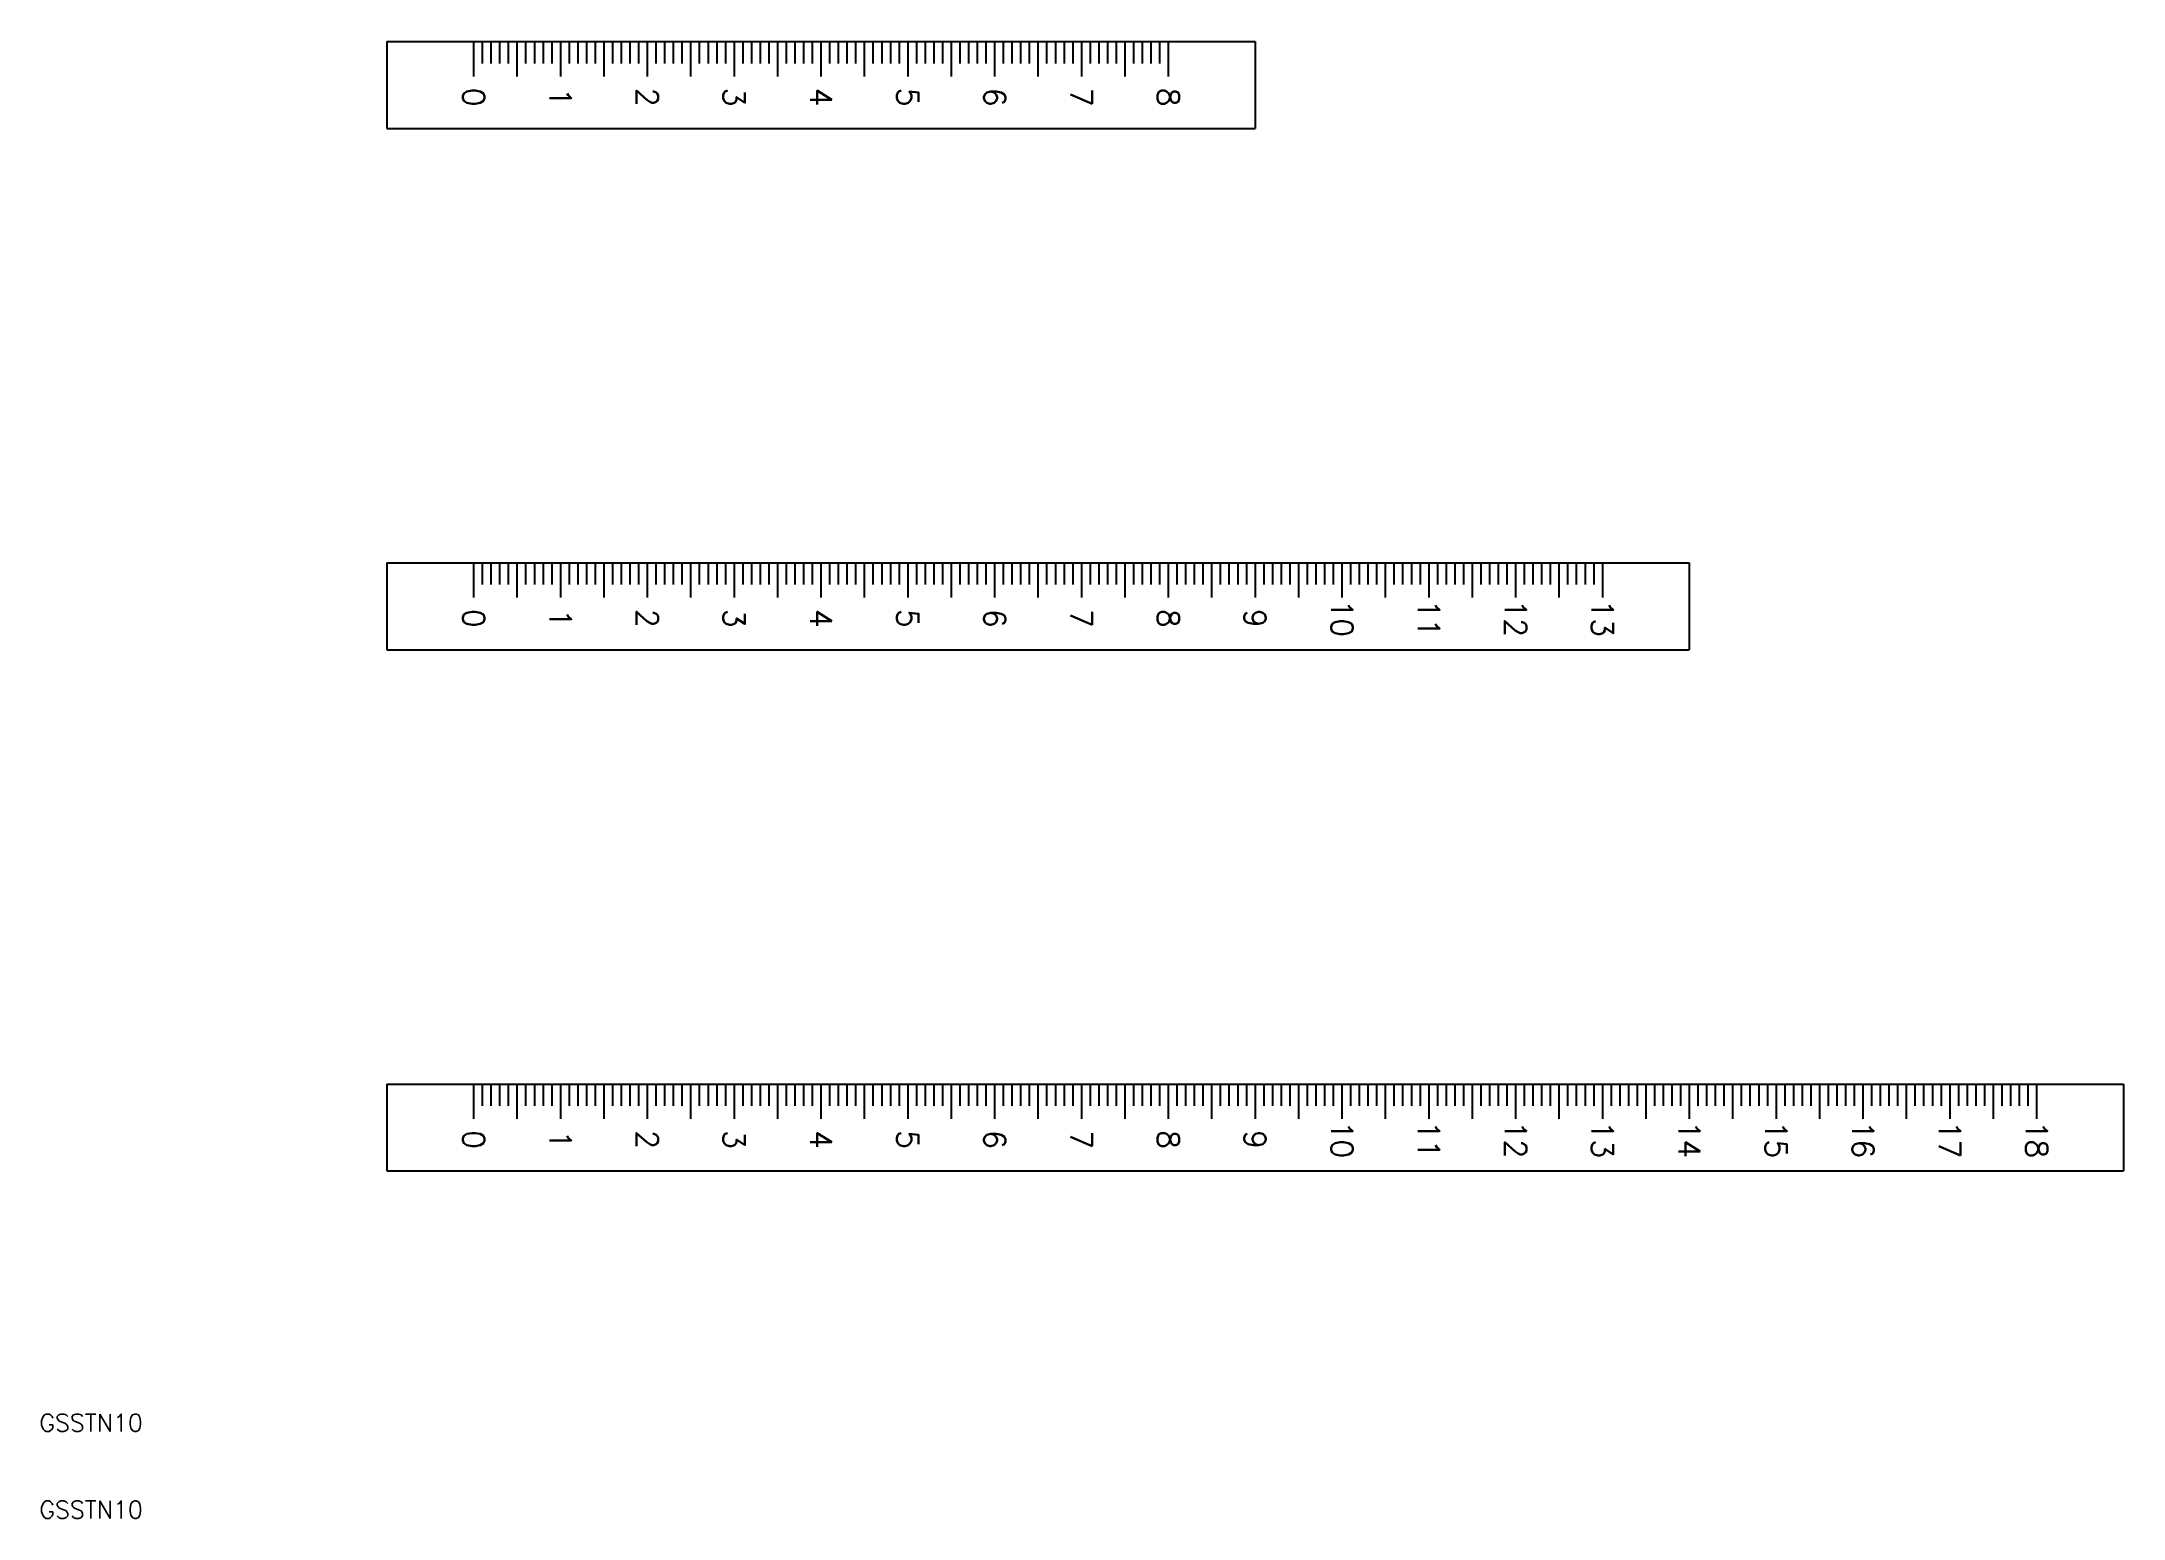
# Model space of a CAD drawing. Extents: x 10 to 250, y 10 to 180.
import ezdxf
from ezdxf.enums import TextEntityAlignment as Align

# ---------------------------------------------------------------- set-up
doc = ezdxf.new("R2010")
doc.units = 0
doc.layers.get('0').update_dxf_attribs({"linetype": 'CONTINUOUS'})
doc.styles.get("Standard").update_dxf_attribs({"font": 'txt.shx'})

msp = doc.modelspace()

# ---------------------------------------------------------------- linework, layer by layer
at = {"color": 7, "linetype": 'CONTINUOUS'}
for p, q in [((50, 180), (50, 170)), ((50, 180), (150, 180)), ((60, 180), (60, 176)), ((61, 180), (61, 177.5)), ((62, 180), (62, 177.5)), ((63, 180), (63, 177.5)), ((64, 180), (64, 177.5)), ((65, 180), (65, 176)), ((66, 180), (66, 177.5)), ((67, 180), (67, 177.5)), ((68, 180), (68, 177.5)), ((69, 180), (69, 177.5)), ((70, 180), (70, 176)), ((71, 180), (71, 177.5)), ((72, 180), (72, 177.5)), ((73, 180), (73, 177.5)), ((74, 180), (74, 177.5)), ((75, 180), (75, 176)), ((76, 180), (76, 177.5)), ((77, 180), (77, 177.5)), ((78, 180), (78, 177.5)), ((79, 180), (79, 177.5)), ((80, 180), (80, 176)), ((81, 180), (81, 177.5)), ((82, 180), (82, 177.5)), ((83, 180), (83, 177.5)), ((84, 180), (84, 177.5)), ((85, 180), (85, 176)), ((86, 180), (86, 177.5)), ((87, 180), (87, 177.5)), ((88, 180), (88, 177.5)), ((89, 180), (89, 177.5)), ((90, 180), (90, 176)), ((91, 180), (91, 177.5)), ((92, 180), (92, 177.5)), ((93, 180), (93, 177.5)), ((94, 180), (94, 177.5)), ((95, 180), (95, 176)), ((96, 180), (96, 177.5)), ((97, 180), (97, 177.5)), ((98, 180), (98, 177.5)), ((99, 180), (99, 177.5)), ((100, 180), (100, 176)), ((101, 180), (101, 177.5)), ((102, 180), (102, 177.5)), ((103, 180), (103, 177.5)), ((104, 180), (104, 177.5)), ((105, 180), (105, 176)), ((106, 180), (106, 177.5)), ((107, 180), (107, 177.5)), ((108, 180), (108, 177.5)), ((109, 180), (109, 177.5)), ((110, 180), (110, 176)), ((111, 180), (111, 177.5)), ((112, 180), (112, 177.5)), ((113, 180), (113, 177.5)), ((114, 180), (114, 177.5)), ((115, 180), (115, 176)), ((116, 180), (116, 177.5)), ((117, 180), (117, 177.5)), ((118, 180), (118, 177.5)), ((119, 180), (119, 177.5)), ((120, 180), (120, 176)), ((121, 180), (121, 177.5)), ((122, 180), (122, 177.5)), ((123, 180), (123, 177.5)), ((124, 180), (124, 177.5)), ((125, 180), (125, 176)), ((126, 180), (126, 177.5)), ((127, 180), (127, 177.5)), ((128, 180), (128, 177.5)), ((129, 180), (129, 177.5)), ((130, 180), (130, 176)), ((131, 180), (131, 177.5)), ((132, 180), (132, 177.5)), ((133, 180), (133, 177.5)), ((134, 180), (134, 177.5)), ((135, 180), (135, 176)), ((136, 180), (136, 177.5)), ((137, 180), (137, 177.5)), ((138, 180), (138, 177.5)), ((139, 180), (139, 177.5)), ((140, 180), (140, 176)), ((150, 180), (150, 170)), ((50, 170), (150, 170)), ((50, 120), (50, 110)), ((50, 120), (200, 120)), ((60, 120), (60, 116)), ((61, 120), (61, 117.5)), ((62, 120), (62, 117.5)), ((63, 120), (63, 117.5)), ((64, 120), (64, 117.5)), ((65, 120), (65, 116)), ((66, 120), (66, 117.5)), ((67, 120), (67, 117.5)), ((68, 120), (68, 117.5)), ((69, 120), (69, 117.5)), ((70, 120), (70, 116)), ((71, 120), (71, 117.5)), ((72, 120), (72, 117.5)), ((73, 120), (73, 117.5)), ((74, 120), (74, 117.5)), ((75, 120), (75, 116)), ((76, 120), (76, 117.5)), ((77, 120), (77, 117.5)), ((78, 120), (78, 117.5)), ((79, 120), (79, 117.5)), ((80, 120), (80, 116)), ((81, 120), (81, 117.5)), ((82, 120), (82, 117.5)), ((83, 120), (83, 117.5)), ((84, 120), (84, 117.5)), ((85, 120), (85, 116)), ((86, 120), (86, 117.5)), ((87, 120), (87, 117.5)), ((88, 120), (88, 117.5)), ((89, 120), (89, 117.5)), ((90, 120), (90, 116)), ((91, 120), (91, 117.5)), ((92, 120), (92, 117.5)), ((93, 120), (93, 117.5)), ((94, 120), (94, 117.5)), ((95, 120), (95, 116)), ((96, 120), (96, 117.5)), ((97, 120), (97, 117.5)), ((98, 120), (98, 117.5)), ((99, 120), (99, 117.5)), ((100, 120), (100, 116)), ((101, 120), (101, 117.5)), ((102, 120), (102, 117.5)), ((103, 120), (103, 117.5)), ((104, 120), (104, 117.5)), ((105, 120), (105, 116)), ((106, 120), (106, 117.5)), ((107, 120), (107, 117.5)), ((108, 120), (108, 117.5)), ((109, 120), (109, 117.5)), ((110, 120), (110, 116)), ((111, 120), (111, 117.5)), ((112, 120), (112, 117.5)), ((113, 120), (113, 117.5)), ((114, 120), (114, 117.5)), ((115, 120), (115, 116)), ((116, 120), (116, 117.5)), ((117, 120), (117, 117.5)), ((118, 120), (118, 117.5)), ((119, 120), (119, 117.5)), ((120, 120), (120, 116)), ((121, 120), (121, 117.5)), ((122, 120), (122, 117.5)), ((123, 120), (123, 117.5)), ((124, 120), (124, 117.5)), ((125, 120), (125, 116)), ((126, 120), (126, 117.5)), ((127, 120), (127, 117.5)), ((128, 120), (128, 117.5)), ((129, 120), (129, 117.5)), ((130, 120), (130, 116)), ((131, 120), (131, 117.5)), ((132, 120), (132, 117.5)), ((133, 120), (133, 117.5)), ((134, 120), (134, 117.5)), ((135, 120), (135, 116)), ((136, 120), (136, 117.5)), ((137, 120), (137, 117.5)), ((138, 120), (138, 117.5)), ((139, 120), (139, 117.5)), ((140, 120), (140, 116)), ((141, 120), (141, 117.5)), ((142, 120), (142, 117.5)), ((143, 120), (143, 117.5)), ((144, 120), (144, 117.5)), ((145, 120), (145, 116)), ((146, 120), (146, 117.5)), ((147, 120), (147, 117.5)), ((148, 120), (148, 117.5)), ((149, 120), (149, 117.5)), ((150, 120), (150, 116)), ((151, 120), (151, 117.5)), ((152, 120), (152, 117.5)), ((153, 120), (153, 117.5)), ((154, 120), (154, 117.5)), ((155, 120), (155, 116)), ((156, 120), (156, 117.5)), ((157, 120), (157, 117.5)), ((158, 120), (158, 117.5)), ((159, 120), (159, 117.5)), ((160, 120), (160, 116)), ((161, 120), (161, 117.5)), ((162, 120), (162, 117.5)), ((163, 120), (163, 117.5)), ((164, 120), (164, 117.5)), ((165, 120), (165, 116)), ((166, 120), (166, 117.5)), ((167, 120), (167, 117.5)), ((168, 120), (168, 117.5)), ((169, 120), (169, 117.5)), ((170, 120), (170, 116)), ((171, 120), (171, 117.5)), ((172, 120), (172, 117.5)), ((173, 120), (173, 117.5)), ((174, 120), (174, 117.5)), ((175, 120), (175, 116)), ((176, 120), (176, 117.5)), ((177, 120), (177, 117.5)), ((178, 120), (178, 117.5)), ((179, 120), (179, 117.5)), ((180, 120), (180, 116)), ((181, 120), (181, 117.5)), ((182, 120), (182, 117.5)), ((183, 120), (183, 117.5)), ((184, 120), (184, 117.5)), ((185, 120), (185, 116)), ((186, 120), (186, 117.5)), ((187, 120), (187, 117.5)), ((188, 120), (188, 117.5)), ((189, 120), (189, 117.5)), ((190, 120), (190, 116)), ((200, 120), (200, 110)), ((50, 110), (200, 110)), ((50, 60), (50, 50)), ((50, 60), (250, 60)), ((60, 60), (60, 56)), ((61, 60), (61, 57.5)), ((62, 60), (62, 57.5)), ((63, 60), (63, 57.5)), ((64, 60), (64, 57.5)), ((65, 60), (65, 56)), ((66, 60), (66, 57.5)), ((67, 60), (67, 57.5)), ((68, 60), (68, 57.5)), ((69, 60), (69, 57.5)), ((70, 60), (70, 56)), ((71, 60), (71, 57.5)), ((72, 60), (72, 57.5)), ((73, 60), (73, 57.5)), ((74, 60), (74, 57.5)), ((75, 60), (75, 56)), ((76, 60), (76, 57.5)), ((77, 60), (77, 57.5)), ((78, 60), (78, 57.5)), ((79, 60), (79, 57.5)), ((80, 60), (80, 56)), ((81, 60), (81, 57.5)), ((82, 60), (82, 57.5)), ((83, 60), (83, 57.5)), ((84, 60), (84, 57.5)), ((85, 60), (85, 56)), ((86, 60), (86, 57.5)), ((87, 60), (87, 57.5)), ((88, 60), (88, 57.5)), ((89, 60), (89, 57.5)), ((90, 60), (90, 56)), ((91, 60), (91, 57.5)), ((92, 60), (92, 57.5)), ((93, 60), (93, 57.5)), ((94, 60), (94, 57.5)), ((95, 60), (95, 56)), ((96, 60), (96, 57.5)), ((97, 60), (97, 57.5)), ((98, 60), (98, 57.5)), ((99, 60), (99, 57.5)), ((100, 60), (100, 56)), ((101, 60), (101, 57.5)), ((102, 60), (102, 57.5)), ((103, 60), (103, 57.5)), ((104, 60), (104, 57.5)), ((105, 60), (105, 56)), ((106, 60), (106, 57.5)), ((107, 60), (107, 57.5)), ((108, 60), (108, 57.5)), ((109, 60), (109, 57.5)), ((110, 60), (110, 56)), ((111, 60), (111, 57.5)), ((112, 60), (112, 57.5)), ((113, 60), (113, 57.5)), ((114, 60), (114, 57.5)), ((115, 60), (115, 56)), ((116, 60), (116, 57.5)), ((117, 60), (117, 57.5)), ((118, 60), (118, 57.5)), ((119, 60), (119, 57.5)), ((120, 60), (120, 56)), ((121, 60), (121, 57.5)), ((122, 60), (122, 57.5)), ((123, 60), (123, 57.5)), ((124, 60), (124, 57.5)), ((125, 60), (125, 56)), ((126, 60), (126, 57.5)), ((127, 60), (127, 57.5)), ((128, 60), (128, 57.5)), ((129, 60), (129, 57.5)), ((130, 60), (130, 56)), ((131, 60), (131, 57.5)), ((132, 60), (132, 57.5)), ((133, 60), (133, 57.5)), ((134, 60), (134, 57.5)), ((135, 60), (135, 56)), ((136, 60), (136, 57.5)), ((137, 60), (137, 57.5)), ((138, 60), (138, 57.5)), ((139, 60), (139, 57.5)), ((140, 60), (140, 56)), ((141, 60), (141, 57.5)), ((142, 60), (142, 57.5)), ((143, 60), (143, 57.5)), ((144, 60), (144, 57.5)), ((145, 60), (145, 56)), ((146, 60), (146, 57.5)), ((147, 60), (147, 57.5)), ((148, 60), (148, 57.5)), ((149, 60), (149, 57.5)), ((150, 60), (150, 56)), ((151, 60), (151, 57.5)), ((152, 60), (152, 57.5)), ((153, 60), (153, 57.5)), ((154, 60), (154, 57.5)), ((155, 60), (155, 56)), ((156, 60), (156, 57.5)), ((157, 60), (157, 57.5)), ((158, 60), (158, 57.5)), ((159, 60), (159, 57.5)), ((160, 60), (160, 56)), ((161, 60), (161, 57.5)), ((162, 60), (162, 57.5)), ((163, 60), (163, 57.5)), ((164, 60), (164, 57.5)), ((165, 60), (165, 56)), ((166, 60), (166, 57.5)), ((167, 60), (167, 57.5)), ((168, 60), (168, 57.5)), ((169, 60), (169, 57.5)), ((170, 60), (170, 56)), ((171, 60), (171, 57.5)), ((172, 60), (172, 57.5)), ((173, 60), (173, 57.5)), ((174, 60), (174, 57.5)), ((175, 60), (175, 56)), ((176, 60), (176, 57.5)), ((177, 60), (177, 57.5)), ((178, 60), (178, 57.5)), ((179, 60), (179, 57.5)), ((180, 60), (180, 56)), ((181, 60), (181, 57.5)), ((182, 60), (182, 57.5)), ((183, 60), (183, 57.5)), ((184, 60), (184, 57.5)), ((185, 60), (185, 56)), ((186, 60), (186, 57.5)), ((187, 60), (187, 57.5)), ((188, 60), (188, 57.5)), ((189, 60), (189, 57.5)), ((190, 60), (190, 56)), ((191, 60), (191, 57.5)), ((192, 60), (192, 57.5)), ((193, 60), (193, 57.5)), ((194, 60), (194, 57.5)), ((195, 60), (195, 56)), ((196, 60), (196, 57.5)), ((197, 60), (197, 57.5)), ((198, 60), (198, 57.5)), ((199, 60), (199, 57.5)), ((200, 60), (200, 56)), ((201, 60), (201, 57.5)), ((202, 60), (202, 57.5)), ((203, 60), (203, 57.5)), ((204, 60), (204, 57.5)), ((205, 60), (205, 56)), ((206, 60), (206, 57.5)), ((207, 60), (207, 57.5)), ((208, 60), (208, 57.5)), ((209, 60), (209, 57.5)), ((210, 60), (210, 56)), ((211, 60), (211, 57.5)), ((212, 60), (212, 57.5)), ((213, 60), (213, 57.5)), ((214, 60), (214, 57.5)), ((215, 60), (215, 56)), ((216, 60), (216, 57.5)), ((217, 60), (217, 57.5)), ((218, 60), (218, 57.5)), ((219, 60), (219, 57.5)), ((220, 60), (220, 56)), ((221, 60), (221, 57.5)), ((222, 60), (222, 57.5)), ((223, 60), (223, 57.5)), ((224, 60), (224, 57.5)), ((225, 60), (225, 56)), ((226, 60), (226, 57.5)), ((227, 60), (227, 57.5)), ((228, 60), (228, 57.5)), ((229, 60), (229, 57.5)), ((230, 60), (230, 56)), ((231, 60), (231, 57.5)), ((232, 60), (232, 57.5)), ((233, 60), (233, 57.5)), ((234, 60), (234, 57.5)), ((235, 60), (235, 56)), ((236, 60), (236, 57.5)), ((237, 60), (237, 57.5)), ((238, 60), (238, 57.5)), ((239, 60), (239, 57.5)), ((240, 60), (240, 56)), ((250, 60), (250, 50)), ((50, 50), (250, 50))]:
    msp.add_line(p, q, dxfattribs=at)

# ---------------------------------------------------------------- texts
for s, p in [('0', (60, 173.61)), ('1', (70, 173.61)), ('2', (80, 173.61)), ('3', (90, 173.61)), ('4', (100, 173.61)), ('5', (110, 173.61)), ('6', (120, 173.61)), ('7', (130, 173.61)), ('8', (140, 173.61)), ('10', (160, 113.61)), ('11', (170, 113.61)), ('12', (180, 113.61)), ('13', (190, 113.61)), ('0', (60, 113.61)), ('1', (70, 113.61)), ('2', (80, 113.61)), ('3', (90, 113.61)), ('4', (100, 113.61)), ('5', (110, 113.61)), ('6', (120, 113.61)), ('7', (130, 113.61)), ('8', (140, 113.61)), ('9', (150, 113.61)), ('0', (60, 53.61)), ('1', (70, 53.61)), ('2', (80, 53.61)), ('3', (90, 53.61)), ('4', (100, 53.61)), ('5', (110, 53.61)), ('6', (120, 53.61)), ('7', (130, 53.61)), ('8', (140, 53.61)), ('9', (150, 53.61)), ('10', (160, 53.61)), ('11', (170, 53.61)), ('12', (180, 53.61)), ('13', (190, 53.61)), ('14', (200, 53.61)), ('15', (210, 53.61)), ('16', (220, 53.61)), ('17', (230, 53.61)), ('18', (240, 53.61))]:
    msp.add_text(s, height=2.5, rotation=270, dxfattribs=at).set_placement(p, align=Align.MIDDLE)
for p in [(10, 20), (10, 10)]:
    msp.add_text('GSSTN10', height=2, dxfattribs=at).set_placement(p)

doc.saveas('drawing.dxf')
